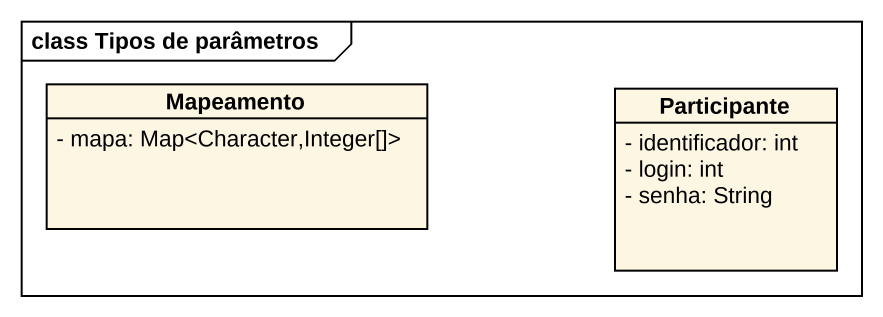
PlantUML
@startuml
mainframe class Tipos de parâmetros
hide circle
hide empty members
skinparam classAttributeIconSize 0
class Mapeamento {
  - mapa: Map<Character,Integer[]>
}
class Participante {
  - identificador: int
  - login: int
  - senha: String
}
@enduml
